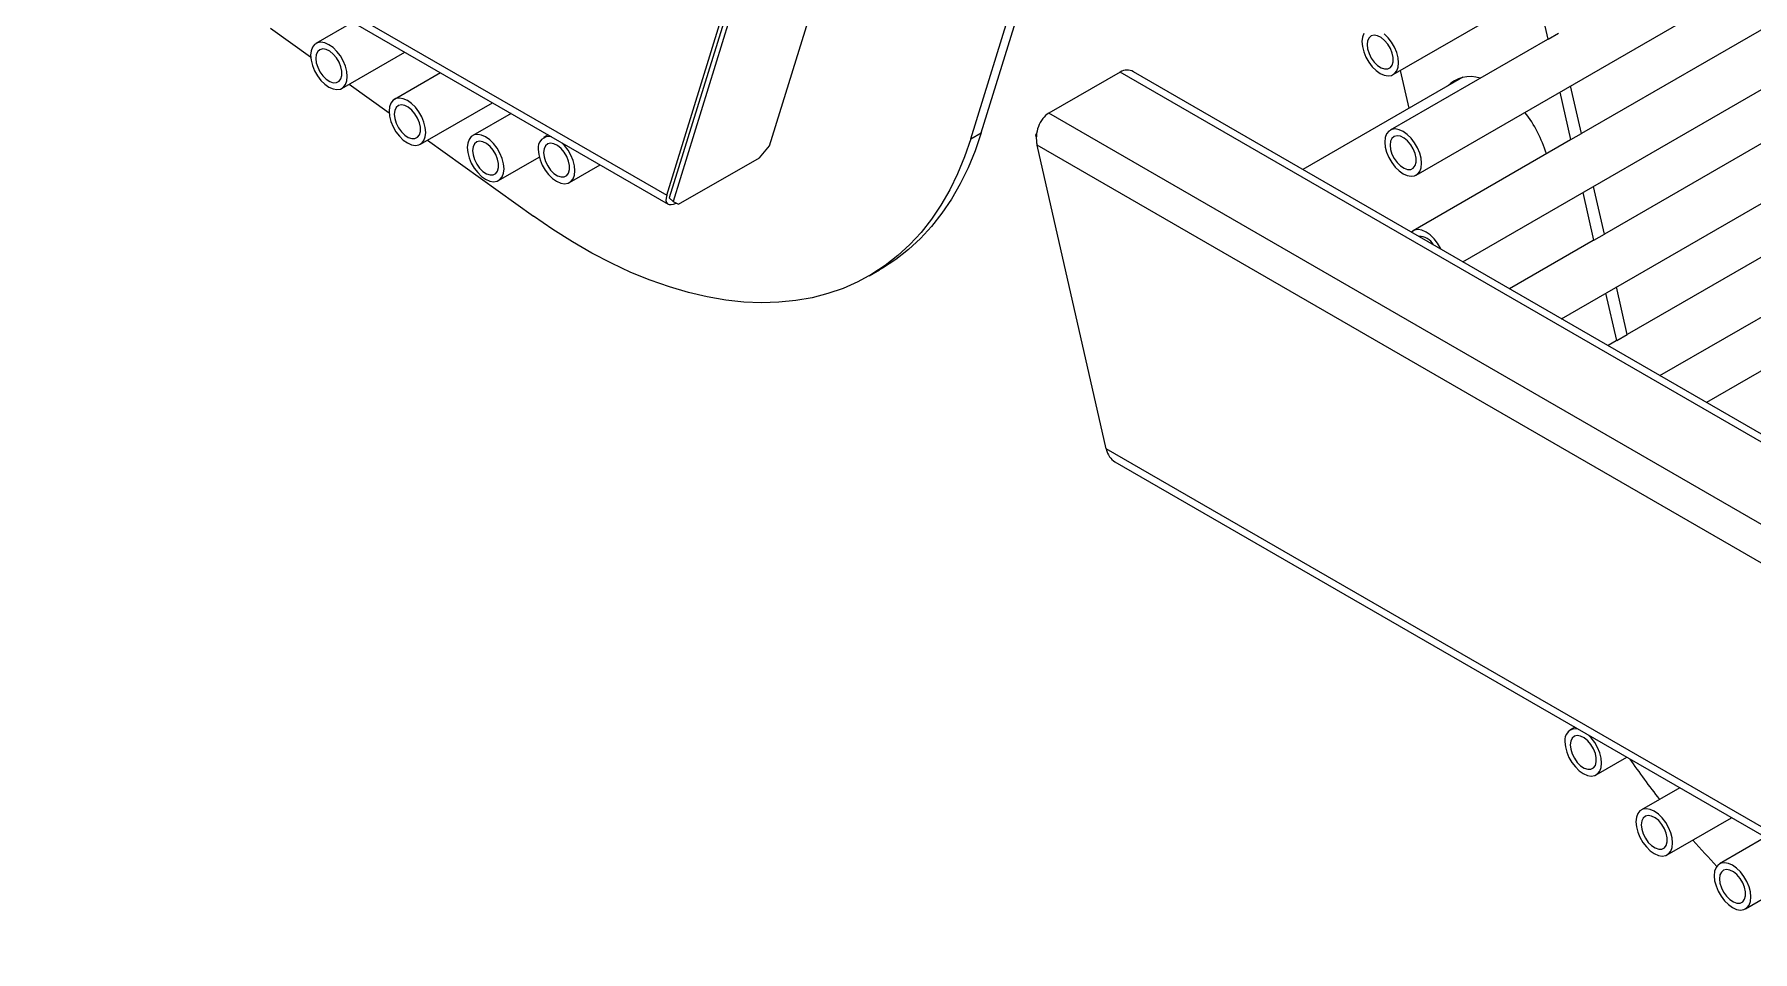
# Model space of a CAD drawing. Header units: millimetres. Extents: x 3563 to 9503, y -2974 to 1226.
# Drawn here: x 7342.7 to 7806.2, y -1249.7 to -1002 of the extents above; entities that cross this region are included whole.
import ezdxf

# ---------------------------------------------------------------- set-up
doc = ezdxf.new("R2010")
doc.units = ezdxf.units.MM

# ---------------------------------------------------------------- blocks, each defined once
blk = doc.blocks.new('izometria')
for p, q in [((-2065.74, 2119.36), (-877.8, 2805.14)), ((-2059.56, 2092.23), (-871.62, 2778.02)), ((-2046.95, 2068.82), (-865.44, 2750.89)), ((-2020.36, 2053.47), (-859.25, 2723.76)), ((-1993.77, 2038.12), (-853.07, 2696.64)), ((-1649.31, 2314.53), (-2014.95, 2103.45)), ((-2179.73, 2102.01), (-2118.51, 2299.93)), ((-2176.9, 2103.64), (-2115.68, 2301.56)), ((-1643.13, 2287.41), (-2008.77, 2076.33)), ((-1636.95, 2260.28), (-2002.59, 2049.2)), ((-1630.77, 2233.15), (-1981.19, 2030.86)), ((-2494.98, 2221.44), (-2261.75, 2086.8)), ((-2490.45, 2216.66), (-2261.39, 2084.43)), ((-2234.01, 2100.15), (-2214.47, 2163.33)), ((-2261.75, 2086.8), (-2243.06, 2147.21)), ((-2241.5, 2149.25), (-2261.04, 2086.07)), ((-2240.49, 2148.31), (-2260.03, 2085.12)), ((-2023.96, 2128.94), (-2026.89, 2141.79)), ((-2346.43, 2133.52), (-2356.37, 2127.78)), ((-2368.6, 2131.94), (-2357.81, 2124.21)), ((-2024.13, 2128.85), (-2066.56, 2104.36)), ((-2023.96, 2128.94), (-2024.13, 2128.85)), ((-2023.96, 2128.94), (-2021.13, 2130.57)), ((-2349.38, 2115.66), (-2332.43, 2125.44)), ((-2322.78, 2119.86), (-2335.2, 2112.69)), ((-2139.44, 2120.05), (-2158.68, 2108.95)), ((-1819.97, 1935.63), (-2139.44, 2120.05)), ((-1818.1, 1936.71), (-2135.84, 2120.14)), ((-2046.97, 2118.64), (-2090.11, 2093.74)), ((-2061.42, 2110.3), (-2063.75, 2120.51)), ((-2347.44, 2116.78), (-2336.64, 2109.05)), ((-2048.28, 2117.88), (-2047.73, 2118.45)), ((-2017.78, 2101.81), (-2020.71, 2114.66)), ((-2014.95, 2103.45), (-2017.88, 2116.3)), ((-2328.2, 2100.57), (-2308.78, 2111.78)), ((-2303.73, 2108.87), (-2314.09, 2102.89)), ((-1839.2, 1924.52), (-2158.68, 2108.95)), ((-2326.32, 2101.65), (-2297.71, 2081.16)), ((-2293.69, 2103.07), (-2294.94, 2102.35)), ((-2236.74, 2096.93), (-2234.01, 2100.15)), ((-2179.73, 2102.01), (-2176.9, 2103.64)), ((-2162.14, 2103.08), (-2161.91, 2103.69)), ((-2161.99, 2103.05), (-2162.14, 2103.08)), ((-2162.03, 2102.57), (-2162.14, 2103.08)), ((-1848.26, 1919.3), (-2161.83, 2100.32)), ((-2143.15, 2018.33), (-2161.83, 2100.32)), ((-2017.95, 2101.72), (-2060.38, 2077.23)), ((-2017.78, 2101.81), (-2017.95, 2101.72)), ((-2017.78, 2101.81), (-2014.95, 2103.45)), ((-2307.09, 2090.76), (-2296.11, 2097.1)), ((-2258.52, 2084.36), (-2236.74, 2096.93)), ((-2287.94, 2090.22), (-2279.69, 2094.99)), ((-2261.04, 2086.07), (-2260.03, 2085.12)), ((-2011.59, 2074.69), (-2014.52, 2087.54)), ((-2008.77, 2076.32), (-2011.69, 2089.17)), ((-2260.03, 2085.12), (-2258.52, 2084.36)), ((-2011.77, 2074.6), (-2034.36, 2061.55)), ((-2011.59, 2074.69), (-2011.77, 2074.6)), ((-2011.59, 2074.69), (-2008.77, 2076.32)), ((-2207.12, 2065.03), (-2204.3, 2066.66)), ((-2005.41, 2047.56), (-2008.34, 2060.41)), ((-2002.58, 2049.19), (-2005.51, 2062.04)), ((-2005.41, 2047.56), (-2002.58, 2049.19)), ((-2005.58, 2047.47), (-2007.77, 2046.21)), ((-2005.41, 2047.56), (-2005.58, 2047.47)), ((-1909.91, 1883.69), (-2143.15, 2018.33)), ((-2140.85, 2014.84), (-1911.79, 1882.61)), ((-2016.7, 1943.17), (-2017.96, 1942.45)), ((-2010.96, 1930.33), (-2002.7, 1935.09)), ((-1988.44, 1926.86), (-1998.8, 1920.87)), ((-1991.8, 1908.75), (-1974.44, 1918.77)), ((-1965.27, 1913.48), (-1977.69, 1906.3)), ((-1970.69, 1894.18), (-1951.26, 1905.4))]:
    blk.add_line(p, q)
at = {"flags": 128}
for points in [[(-2357.82, 2124.58), (-2357.7, 2123.24), (-2357.33, 2121.82), (-2356.74, 2120.39), (-2355.96, 2119.03), (-2355.02, 2117.81), (-2353.98, 2116.79), (-2352.87, 2116.01), (-2351.77, 2115.51), (-2350.73, 2115.33), (-2349.79, 2115.47), (-2349, 2115.92), (-2348.42, 2116.67), (-2348.05, 2117.66), (-2347.92, 2118.86), (-2348.05, 2120.21), (-2348.42, 2121.63), (-2349, 2123.05), (-2349.79, 2124.41), (-2350.73, 2125.63), (-2351.77, 2126.66), (-2352.87, 2127.44), (-2353.98, 2127.93), (-2355.02, 2128.11), (-2355.96, 2127.97), (-2356.74, 2127.52), (-2357.33, 2126.78), (-2357.7, 2125.78), (-2357.82, 2124.58)], [(-2074.19, 2128.28), (-2074.07, 2126.94), (-2073.7, 2125.52), (-2073.11, 2124.09), (-2072.33, 2122.74), (-2071.39, 2121.51), (-2070.34, 2120.49), (-2069.24, 2119.71), (-2068.14, 2119.21), (-2067.09, 2119.03), (-2066.16, 2119.17), (-2065.37, 2119.63), (-2064.78, 2120.37), (-2064.42, 2121.37), (-2064.29, 2122.57), (-2064.42, 2123.91), (-2064.78, 2125.33), (-2065.37, 2126.75), (-2066.16, 2128.11), (-2067.09, 2129.33), (-2068.14, 2130.36)], [(-2073.7, 2130.48), (-2074.07, 2129.48), (-2074.19, 2128.28)], [(-2072.78, 2127.46), (-2072.65, 2126.29), (-2072.26, 2125.05), (-2071.65, 2123.83), (-2070.87, 2122.74), (-2069.96, 2121.84), (-2069, 2121.21), (-2068.06, 2120.89), (-2067.2, 2120.91), (-2066.5, 2121.26), (-2066, 2121.92), (-2065.74, 2122.84), (-2065.74, 2123.96), (-2066, 2125.18), (-2066.5, 2126.42), (-2067.2, 2127.58), (-2068.06, 2128.59), (-2069, 2129.36), (-2069.96, 2129.84), (-2070.87, 2129.99), (-2071.65, 2129.8), (-2072.26, 2129.29), (-2072.65, 2128.49), (-2072.78, 2127.46)], [(-2356.41, 2123.76), (-2356.28, 2122.59), (-2355.9, 2121.34), (-2355.29, 2120.13), (-2354.5, 2119.04), (-2353.59, 2118.14), (-2352.63, 2117.51), (-2351.69, 2117.19), (-2350.84, 2117.21), (-2350.13, 2117.56), (-2349.63, 2118.22), (-2349.37, 2119.14), (-2349.37, 2120.26), (-2349.63, 2121.48), (-2350.13, 2122.72), (-2350.84, 2123.88), (-2351.69, 2124.89), (-2352.63, 2125.66), (-2353.59, 2126.13), (-2354.5, 2126.29), (-2355.29, 2126.1), (-2355.9, 2125.59), (-2356.28, 2124.79), (-2356.41, 2123.76)], [(-2336.65, 2109.49), (-2336.53, 2108.14), (-2336.16, 2106.72), (-2335.57, 2105.3), (-2334.79, 2103.94), (-2333.85, 2102.72), (-2332.81, 2101.69), (-2331.7, 2100.91), (-2330.6, 2100.42), (-2329.56, 2100.24), (-2328.62, 2100.38), (-2327.83, 2100.83), (-2327.24, 2101.57), (-2326.88, 2102.57), (-2326.75, 2103.77), (-2326.88, 2105.11), (-2327.24, 2106.53), (-2327.83, 2107.96), (-2328.62, 2109.32), (-2329.56, 2110.54), (-2330.6, 2111.56), (-2331.7, 2112.34), (-2332.81, 2112.84), (-2333.85, 2113.02), (-2334.79, 2112.88), (-2335.57, 2112.43), (-2336.16, 2111.68), (-2336.53, 2110.69), (-2336.65, 2109.49)], [(-2335.24, 2108.67), (-2335.11, 2107.49), (-2334.73, 2106.25), (-2334.12, 2105.04), (-2333.33, 2103.94), (-2332.42, 2103.05), (-2331.46, 2102.42), (-2330.52, 2102.1), (-2329.67, 2102.12), (-2328.96, 2102.47), (-2328.46, 2103.13), (-2328.2, 2104.05), (-2328.2, 2105.16), (-2328.46, 2106.38), (-2328.96, 2107.62), (-2329.67, 2108.79), (-2330.52, 2109.79), (-2331.46, 2110.56), (-2332.42, 2111.04), (-2333.33, 2111.19), (-2334.12, 2111.01), (-2334.73, 2110.49), (-2335.11, 2109.7), (-2335.24, 2108.67)], [(-2068.01, 2101.15), (-2067.88, 2099.81), (-2067.52, 2098.39), (-2066.93, 2096.97), (-2066.14, 2095.61), (-2065.21, 2094.39), (-2064.16, 2093.36), (-2063.06, 2092.58), (-2061.96, 2092.09), (-2060.91, 2091.91), (-2059.97, 2092.05), (-2059.19, 2092.5), (-2058.6, 2093.24), (-2058.23, 2094.24), (-2058.11, 2095.44), (-2058.23, 2096.78), (-2058.6, 2098.2), (-2059.19, 2099.63), (-2059.97, 2100.98), (-2060.91, 2102.21), (-2061.96, 2103.23), (-2063.06, 2104.01), (-2064.16, 2104.5), (-2065.21, 2104.69), (-2066.14, 2104.55), (-2066.93, 2104.09), (-2067.52, 2103.35), (-2067.88, 2102.35), (-2068.01, 2101.15)], [(-2315.54, 2099.68), (-2315.42, 2098.34), (-2315.05, 2096.92), (-2314.46, 2095.49), (-2313.68, 2094.14), (-2312.74, 2092.91), (-2311.7, 2091.89), (-2310.59, 2091.11), (-2309.49, 2090.62), (-2308.45, 2090.43), (-2307.51, 2090.57), (-2306.72, 2091.03), (-2306.13, 2091.77), (-2305.77, 2092.77), (-2305.64, 2093.97), (-2305.77, 2095.31), (-2306.13, 2096.73), (-2306.72, 2098.15), (-2307.51, 2099.51), (-2308.45, 2100.73), (-2309.49, 2101.76), (-2310.59, 2102.54), (-2311.7, 2103.03), (-2312.74, 2103.21), (-2313.68, 2103.07), (-2314.46, 2102.62), (-2315.05, 2101.88), (-2315.42, 2100.88), (-2315.54, 2099.68)], [(-2314.13, 2098.87), (-2314, 2097.69), (-2313.62, 2096.45), (-2313.01, 2095.23), (-2312.22, 2094.14), (-2311.31, 2093.24), (-2310.35, 2092.61), (-2309.41, 2092.29), (-2308.56, 2092.31), (-2307.85, 2092.66), (-2307.35, 2093.33), (-2307.09, 2094.25), (-2307.09, 2095.36), (-2307.35, 2096.58), (-2307.85, 2097.82), (-2308.56, 2098.98), (-2309.41, 2099.99), (-2310.35, 2100.76), (-2311.31, 2101.24), (-2312.22, 2101.39), (-2313.01, 2101.2), (-2313.62, 2100.69), (-2314, 2099.89), (-2314.13, 2098.87)], [(-2179.73, 2102.01), (-2181.38, 2097.17), (-2183.27, 2092.57), (-2185.4, 2088.23), (-2187.75, 2084.13), (-2190.33, 2080.31), (-2193.13, 2076.76), (-2196.14, 2073.49), (-2199.36, 2070.52), (-2202.77, 2067.84), (-2206.37, 2065.47), (-2210.16, 2063.41), (-2214.11, 2061.66), (-2218.23, 2060.24), (-2222.51, 2059.13), (-2226.93, 2058.35), (-2231.48, 2057.9), (-2236.15, 2057.77), (-2240.94, 2057.97), (-2245.83, 2058.5), (-2250.81, 2059.36), (-2255.86, 2060.54), (-2260.99, 2062.04), (-2266.17, 2063.86), (-2271.39, 2065.99), (-2276.64, 2068.43), (-2281.91, 2071.18), (-2287.19, 2074.22), (-2292.46, 2077.55), (-2297.71, 2081.16)], [(-2296.39, 2099.14), (-2296.27, 2097.8), (-2295.9, 2096.38), (-2295.31, 2094.96), (-2294.53, 2093.6), (-2293.59, 2092.38), (-2292.54, 2091.35), (-2291.44, 2090.57), (-2290.34, 2090.08), (-2289.29, 2089.9), (-2288.35, 2090.04), (-2287.57, 2090.49), (-2286.98, 2091.23), (-2286.61, 2092.23), (-2286.49, 2093.43), (-2286.61, 2094.77), (-2286.98, 2096.19), (-2287.57, 2097.62), (-2288.35, 2098.97), (-2289.29, 2100.2), (-2290.06, 2100.98)], [(-2294.98, 2098.33), (-2294.84, 2097.15), (-2294.46, 2095.91), (-2293.85, 2094.7), (-2293.07, 2093.6), (-2292.16, 2092.7), (-2291.2, 2092.07), (-2290.26, 2091.76), (-2289.4, 2091.77), (-2288.7, 2092.13), (-2288.2, 2092.79), (-2287.94, 2093.71), (-2287.94, 2094.82), (-2288.2, 2096.04), (-2288.7, 2097.28), (-2289.4, 2098.45), (-2290.26, 2099.45), (-2291.2, 2100.22), (-2292.16, 2100.7), (-2293.07, 2100.85), (-2293.85, 2100.66), (-2294.46, 2100.15), (-2294.84, 2099.35), (-2294.98, 2098.33)], [(-2176.9, 2103.64), (-2178.55, 2098.8), (-2180.44, 2094.21), (-2182.57, 2089.86), (-2184.92, 2085.77), (-2187.5, 2081.94), (-2190.3, 2078.39), (-2193.31, 2075.12), (-2196.53, 2072.15), (-2199.94, 2069.47), (-2203.54, 2067.1), (-2204.3, 2066.66)], [(-2066.59, 2100.34), (-2066.46, 2099.16), (-2066.08, 2097.92), (-2065.47, 2096.71), (-2064.69, 2095.61), (-2063.78, 2094.71), (-2062.82, 2094.08), (-2061.87, 2093.77), (-2061.02, 2093.78), (-2060.32, 2094.14), (-2059.82, 2094.8), (-2059.56, 2095.72), (-2059.56, 2096.83), (-2059.82, 2098.05), (-2060.32, 2099.29), (-2061.02, 2100.45), (-2061.87, 2101.46), (-2062.82, 2102.23), (-2063.78, 2102.71), (-2064.69, 2102.86), (-2065.47, 2102.67), (-2066.08, 2102.16), (-2066.46, 2101.36), (-2066.59, 2100.34)], [(-2052.89, 2072.25), (-2053.01, 2072.5), (-2053.79, 2073.86), (-2054.73, 2075.08), (-2055.77, 2076.11), (-2056.88, 2076.88), (-2057.98, 2077.38), (-2059.02, 2077.56), (-2059.96, 2077.42), (-2060.75, 2076.97), (-2060.87, 2076.86)], [(-2019.41, 1939.25), (-2019.28, 1937.9), (-2018.92, 1936.48), (-2018.33, 1935.06), (-2017.54, 1933.7), (-2016.6, 1932.48), (-2015.56, 1931.45), (-2014.46, 1930.67), (-2013.36, 1930.18), (-2012.31, 1930), (-2011.37, 1930.14), (-2010.59, 1930.59), (-2010, 1931.33), (-2009.63, 1932.33), (-2009.51, 1933.53), (-2009.63, 1934.87), (-2010, 1936.29), (-2010.59, 1937.72), (-2011.37, 1939.08), (-2012.31, 1940.3), (-2013.07, 1941.08)], [(-2017.99, 1938.43), (-2017.86, 1937.25), (-2017.48, 1936.01), (-2016.87, 1934.8), (-2016.08, 1933.7), (-2015.18, 1932.81), (-2014.22, 1932.18), (-2013.27, 1931.86), (-2012.42, 1931.88), (-2011.71, 1932.23), (-2011.21, 1932.89), (-2010.95, 1933.81), (-2010.95, 1934.92), (-2011.21, 1936.14), (-2011.71, 1937.38), (-2012.42, 1938.55), (-2013.27, 1939.55), (-2014.22, 1940.32), (-2015.18, 1940.8), (-2016.08, 1940.95), (-2016.87, 1940.76), (-2017.48, 1940.25), (-2017.86, 1939.45), (-2017.99, 1938.43)], [(-2000.25, 1917.67), (-2000.13, 1916.32), (-1999.76, 1914.9), (-1999.17, 1913.48), (-1998.39, 1912.12), (-1997.45, 1910.9), (-1996.4, 1909.87), (-1995.3, 1909.09), (-1994.2, 1908.6), (-1993.16, 1908.42), (-1992.22, 1908.56), (-1991.43, 1909.01), (-1990.84, 1909.76), (-1990.48, 1910.75), (-1990.35, 1911.95), (-1990.48, 1913.3), (-1990.84, 1914.72), (-1991.43, 1916.14), (-1992.22, 1917.5), (-1993.16, 1918.72), (-1994.2, 1919.75), (-1995.3, 1920.53), (-1996.4, 1921.02), (-1997.45, 1921.2), (-1998.39, 1921.06), (-1999.17, 1920.61), (-1999.76, 1919.86), (-2000.13, 1918.87), (-2000.25, 1917.67)], [(-1998.84, 1916.85), (-1998.71, 1915.67), (-1998.32, 1914.43), (-1997.72, 1913.22), (-1996.93, 1912.12), (-1996.02, 1911.23), (-1995.06, 1910.6), (-1994.12, 1910.28), (-1993.26, 1910.3), (-1992.56, 1910.65), (-1992.06, 1911.31), (-1991.8, 1912.23), (-1991.8, 1913.34), (-1992.06, 1914.56), (-1992.56, 1915.8), (-1993.26, 1916.97), (-1994.12, 1917.97), (-1995.06, 1918.74), (-1996.02, 1919.22), (-1996.93, 1919.37), (-1997.72, 1919.19), (-1998.32, 1918.68), (-1998.71, 1917.88), (-1998.84, 1916.85)], [(-1979.14, 1903.1), (-1979.02, 1901.76), (-1978.65, 1900.34), (-1978.06, 1898.91), (-1977.28, 1897.55), (-1976.34, 1896.33), (-1975.29, 1895.3), (-1974.19, 1894.53), (-1973.09, 1894.03), (-1972.05, 1893.85), (-1971.11, 1893.99), (-1970.32, 1894.44), (-1969.73, 1895.19), (-1969.37, 1896.18), (-1969.24, 1897.38), (-1969.37, 1898.73), (-1969.73, 1900.15), (-1970.32, 1901.57), (-1971.11, 1902.93), (-1972.05, 1904.15), (-1973.09, 1905.18), (-1974.19, 1905.96), (-1975.29, 1906.45), (-1976.34, 1906.63), (-1977.28, 1906.49), (-1978.06, 1906.04), (-1978.65, 1905.3), (-1979.02, 1904.3), (-1979.14, 1903.1)], [(-1977.73, 1902.28), (-1977.6, 1901.11), (-1977.21, 1899.86), (-1976.61, 1898.65), (-1975.82, 1897.56), (-1974.91, 1896.66), (-1973.95, 1896.03), (-1973.01, 1895.71), (-1972.15, 1895.73), (-1971.45, 1896.08), (-1970.95, 1896.74), (-1970.69, 1897.66), (-1970.69, 1898.78), (-1970.95, 1900), (-1971.45, 1901.23), (-1972.15, 1902.4), (-1973.01, 1903.4), (-1973.95, 1904.18), (-1974.91, 1904.65), (-1975.82, 1904.81), (-1976.61, 1904.62), (-1977.21, 1904.11), (-1977.6, 1903.31), (-1977.73, 1902.28)]]:
    blk.add_lwpolyline(points, dxfattribs=at)
for centre, radius, start, end in [((-2045.06, 2110.49), 8.35, 70.6112, 136.4376), ((-2059.2, 2087.11), 36.45, 17.3702, 37.275), ((-2293.46, 2099.67), 2.98, 77.6733, 190.0857), ((-2058.7, 2071.39), 4.3, 27.9423, 92.0631), ((-2016.48, 1939.77), 2.98, 77.6733, 190.0856), ((-1789.75, 2082.09), 258.4, 214.7828, 217.804), ((-1805.47, 2069.21), 238.08, 221.0913, 223.4029)]:
    blk.add_arc(centre, radius, start, end)
for centre, major_axis, ratio, start_param, end_param in [((-2138.07, 2114.04), (1.09, 6.51), 0.706193, 6.02545, 6.810767), ((-2157.31, 2102.93), (1.09, 6.51), 0.706193, 0.527581, 2.098378), ((-2257.22, 2089.41), (4.34, 4.86), 0.388361, 2.436474, 3.880569), ((-2138.62, 2020.94), (1.09, 6.51), 0.706193, 2.098378, 2.883857)]:
    blk.add_ellipse(centre, major_axis=major_axis, ratio=ratio, start_param=start_param, end_param=end_param)

msp = doc.modelspace()

# ---------------------------------------------------------------- block references
msp.add_blockref('izometria', (9775.02, -3132.26))

doc.saveas('drawing.dxf')
